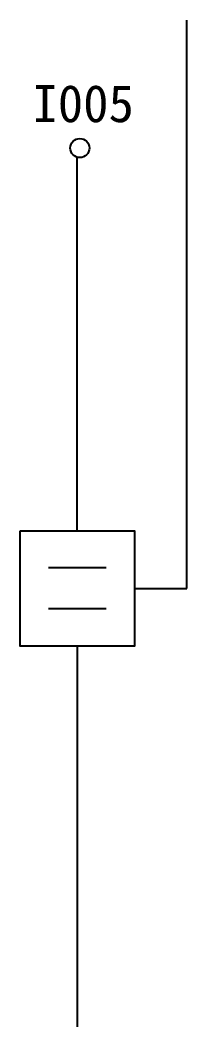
# Model space of a CAD drawing. Extents: x 275 to 740, y 265 to 839.
# Drawn here: x 724.2 to 740.3, y 742.1 to 839.3 of the extents above; entities that cross this region are included whole.
import ezdxf

# ---------------------------------------------------------------- set-up
doc = ezdxf.new("R2010")
doc.units = 0
doc.layers.get('0').update_dxf_attribs({"linetype": 'CONTINUOUS'})
doc.layers.add('圖框層', color=7, linetype='CONTINUOUS')
doc.layers.add('標尺寸層', color=3, linetype='CONTINUOUS')
doc.styles.add('STSL', font='kaiu.ttf')

msp = doc.modelspace()

# ---------------------------------------------------------------- linework, layer by layer
for p, q in [((740.266, 784.416), (740.266, 839.326)), ((729.685, 789.995), (729.685, 826.016)), ((735.199, 784.416), (740.266, 784.416)), ((729.685, 778.836), (729.685, 742.06))]:
    msp.add_line(p, q)
msp.add_lwpolyline([(724.172, 789.995), (735.199, 789.995), (735.199, 778.836), (724.172, 778.836)], close=True)
at = {"layer": '標尺寸層', "color": 7}
for p, q in [((726.924, 786.447), (732.492, 786.447)), ((726.924, 782.473), (732.492, 782.473))]:
    msp.add_line(p, q, dxfattribs=at)
msp.add_circle((729.931, 826.97), 0.92, dxfattribs=at)

# ---------------------------------------------------------------- texts
at = {"layer": '圖框層', "color": 4, "style": 'STSL'}
msp.add_text('I005', height=3.6, dxfattribs=at).set_placement((725.357, 829.469))

doc.saveas('drawing.dxf')
